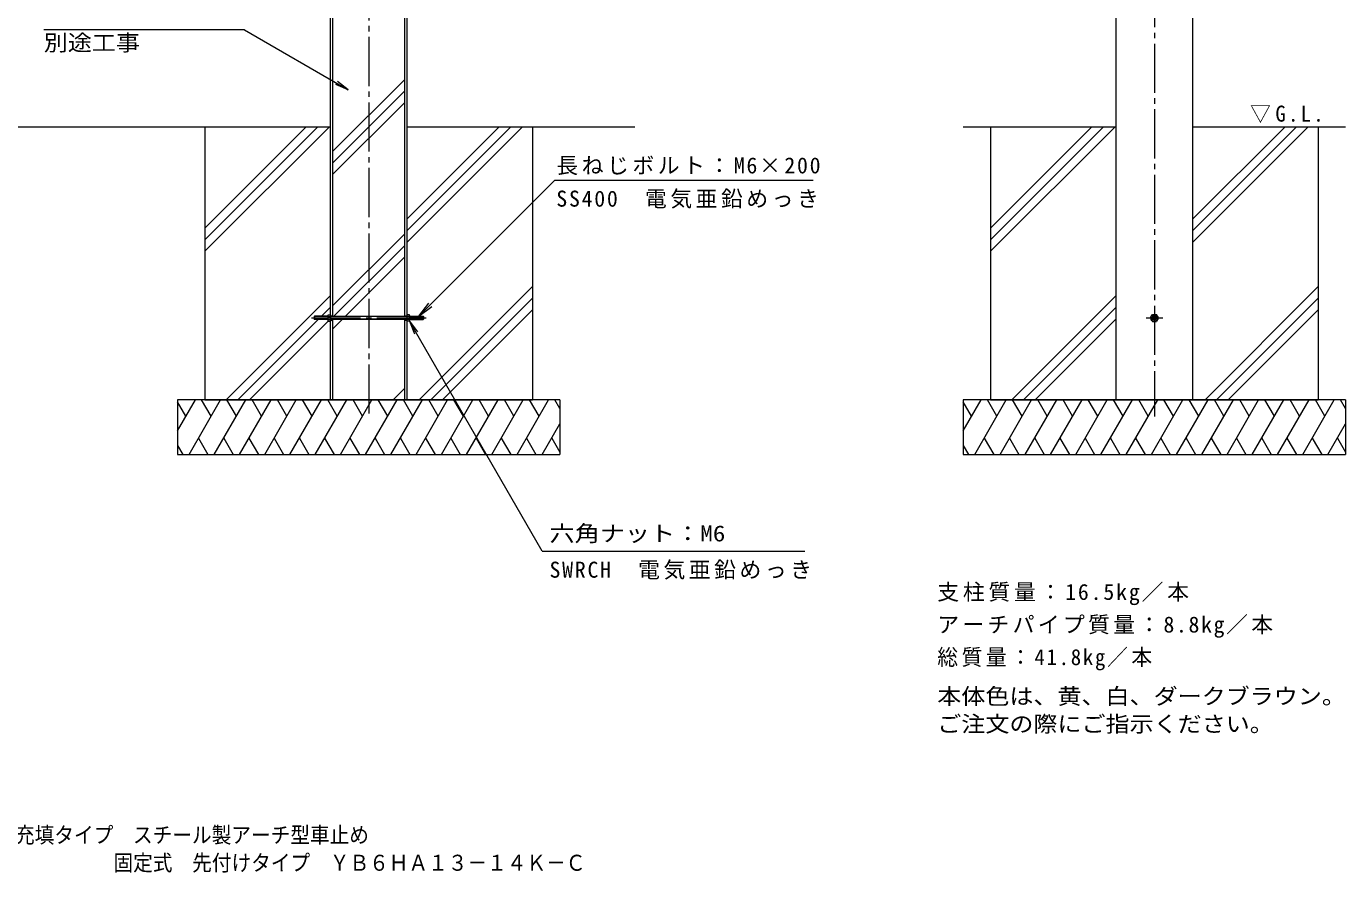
# Model space of a CAD drawing. Units: millimetres at full size, sheet at 1:10; details may follow other scales. Extents: x -1770 to 1863, y -1354 to 1232.
# Drawn here: x -552 to 1863, y -1354 to 195 of the extents above; entities that cross this region are included whole.
import ezdxf
from ezdxf.enums import TextEntityAlignment as Align

# ---------------------------------------------------------------- set-up
doc = ezdxf.new("R2010")
doc.units = ezdxf.units.MM
doc.header["$LTSCALE"] = 10
doc.linetypes.add('CHAIN2', pattern=[12, 9, -1, 1, -1])
for name, color, linetype, lineweight in [('C-0_通り芯', 7, 'CHAIN2', 9), ('C-2_仕上', 3, 'Continuous', 9), ('C-5_建具', 7, 'Continuous', 9), ('C-6_間仕切', 6, 'Continuous', 5), ('C-7_木断面', 5, 'Continuous', 5), ('C-E_見え係り', 7, 'Continuous', 9), ('C-F_断熱材', 7, 'Continuous', 9)]:
    doc.layers.add(name, color=color, linetype=linetype, lineweight=lineweight)
doc.layers.add('F-5_F-5ﾚｲﾔ', color=2, linetype='Continuous')
doc.layers.add('F-F_F-Fﾚｲﾔ', color=2, linetype='Continuous')
doc.styles.add('ＭＳ ゴシック', font='')
doc.styles.get('ＭＳ ゴシック').set_extended_font_data('MS Gothic')

msp = doc.modelspace()

# ---------------------------------------------------------------- linework, layer by layer
at = {"layer": 'C-0_通り芯'}
for p, q in [((1513.41, 883.81), (1513.41, -519.18)), ((74.89, 656.24), (74.89, -519.18)), ((-29.95, -338.51), (180.05, -338.51)), ((1498.21, -338.51), (1528.61, -338.51))]:
    msp.add_line(p, q, dxfattribs=at)
at = {"layer": 'C-2_仕上'}
for p, q in [((4.99, -488.51), (4.99, 587.49)), ((9.49, -335.51), (9.49, 587.49)), ((140.29, 587.49), (140.29, -335.51)), ((144.79, 587.49), (144.79, -488.51)), ((1443.51, -488.51), (1443.51, 587.49)), ((1583.31, 587.49), (1583.31, -488.51)), ((4.99, -334.51), (9.49, -334.51)), ((140.29, -334.51), (144.79, -334.51)), ((4.99, -342.51), (9.49, -342.51)), ((9.49, -488.51), (9.49, -341.51)), ((140.29, -341.51), (140.29, -488.51)), ((140.29, -342.51), (144.79, -342.51)), ((4.99, -488.51), (144.79, -488.51)), ((1443.51, -488.51), (1583.31, -488.51))]:
    msp.add_line(p, q, dxfattribs=at)
at = {"layer": 'C-5_建具'}
msp.add_line((37.59, 79.53), (17.76, 94.75), dxfattribs=at)
msp.add_lwpolyline([(-152.73, 189.41), (37.59, 79.53), (14.5, 89.1)], dxfattribs=at)
at = {"layer": 'C-6_間仕切'}
for p, q in [((-24.95, -336.05), (-24.95, -340.97)), ((-0.01, -336.05), (-24.95, -336.05)), ((-0.01, -335.51), (-24.41, -335.51)), ((4.99, -335.51), (144.79, -335.51)), ((144.79, -336.05), (4.99, -336.05)), ((149.79, -335.51), (174.51, -335.51)), ((149.79, -336.05), (175.05, -336.05)), ((175.05, -336.05), (174.51, -335.51)), ((174.51, -335.51), (174.51, -341.51)), ((175.05, -336.05), (175.05, -340.97)), ((-24.95, -340.97), (-24.41, -341.51)), ((-0.01, -340.97), (-24.95, -340.97)), ((-0.01, -341.51), (-24.41, -341.51)), ((144.79, -340.97), (4.99, -340.97)), ((144.79, -341.51), (4.99, -341.51)), ((149.79, -340.97), (175.05, -340.97)), ((149.79, -341.51), (174.51, -341.51)), ((175.05, -340.97), (174.51, -341.51))]:
    msp.add_line(p, q, dxfattribs=at)
msp.add_lwpolyline([(-24.95, -336.05), (-24.41, -335.51), (-24.41, -341.51)], dxfattribs=at)
for radius in [4, 3.32]:
    msp.add_circle((1513.41, -338.51), radius, dxfattribs=at)
at = {"layer": 'C-7_木断面'}
for p, q in [((-0.01, -334.2), (-0.01, -342.82)), ((0.48, -332.76), (4.99, -332.76)), ((0.48, -335.65), (4.99, -335.65)), ((4.99, -332.76), (4.99, -344.26)), ((144.79, -332.76), (144.79, -344.26)), ((149.3, -332.76), (144.79, -332.76)), ((149.3, -335.65), (144.79, -335.65)), ((149.79, -334.2), (149.79, -342.82)), ((1505.91, -338.51), (1509.66, -332.01)), ((1509.66, -332.01), (1517.16, -332.01)), ((1520.91, -338.51), (1517.16, -332.01)), ((0.48, -341.37), (4.99, -341.37)), ((0.48, -344.26), (4.99, -344.26)), ((149.3, -341.37), (144.79, -341.37)), ((149.3, -344.26), (144.79, -344.26)), ((1520.91, -338.51), (1517.16, -345.01))]:
    msp.add_line(p, q, dxfattribs=at)
msp.add_lwpolyline([(1505.91, -338.51), (1509.66, -345.01), (1517.16, -345.01)], dxfattribs=at)
msp.add_circle((1513.41, -338.51), 6.5, dxfattribs=at)
for centre, radius, start, end in [((2.35, -334.2), 2.37, 142.44278, 217.55722), ((8.58, -338.51), 8.6, 160.548, 199.452), ((147.42, -334.2), 2.37, 322.44278, 37.55722), ((141.19, -338.51), 8.6, 340.548, 19.452), ((2.35, -342.82), 2.37, 142.44278, 217.55722), ((147.42, -342.82), 2.37, 322.44278, 37.55722)]:
    msp.add_arc(centre, radius, start, end, dxfattribs=at)
at = {"layer": 'C-E_見え係り', "color": 6, "lineweight": 5}
for p, q in [((9.49, -32.95), (140.29, 97.85)), ((9.49, -54.16), (140.29, 76.64)), ((9.49, -75.37), (140.29, 55.43)), ((-1094.71, 11.49), (4.99, 11.49)), ((144.79, 11.49), (562, 11.49)), ((1163.41, 11.49), (1443.51, 11.49)), ((1583.31, 11.49), (1863.41, 11.49)), ((9.49, -315.79), (140.29, -184.99)), ((10.98, -335.51), (140.29, -206.2)), ((32.19, -335.51), (140.29, -227.41)), ((9.49, -358.21), (26.19, -341.51)), ((119.61, -488.51), (140.29, -467.83))]:
    msp.add_line(p, q, dxfattribs=at)
at = {"layer": 'C-E_見え係り', "color": 5, "lineweight": 5}
for p, q in [((-225.11, 11.49), (-225.11, -488.51)), ((-225.11, -216.47), (2.84, 11.49)), ((-225.11, -195.26), (-18.37, 11.49)), ((-225.11, -174.04), (-39.58, 11.49)), ((144.79, -157.7), (313.97, 11.49)), ((144.79, -200.12), (356.4, 11.49)), ((144.79, -178.91), (335.18, 11.49)), ((374.89, 11.49), (374.89, -488.51)), ((1213.41, 11.49), (1213.41, -488.51)), ((1213.41, -174.04), (1398.94, 11.49)), ((1213.41, -216.47), (1441.37, 11.49)), ((1213.41, -195.26), (1420.15, 11.49)), ((1583.31, -200.12), (1794.92, 11.49)), ((1583.31, -157.7), (1752.49, 11.49)), ((1583.31, -178.91), (1773.71, 11.49)), ((1813.41, 11.49), (1813.41, -488.51)), ((167.52, -488.51), (374.89, -281.15)), ((1606.05, -488.51), (1813.41, -281.15)), ((-186.03, -488.51), (4.99, -297.5)), ((188.74, -488.51), (374.89, -302.36)), ((1252.49, -488.51), (1443.51, -297.5)), ((1627.26, -488.51), (1813.41, -302.36)), ((-11.82, -335.51), (4.99, -318.71)), ((209.95, -488.51), (374.89, -323.58)), ((1273.71, -488.51), (1443.51, -318.71)), ((1648.47, -488.51), (1813.41, -323.58)), ((-164.82, -488.51), (-17.82, -341.51)), ((-143.6, -488.51), (0.65, -344.26)), ((1294.92, -488.51), (1443.51, -339.92)), ((-225.11, -488.51), (374.89, -488.51)), ((1213.41, -488.51), (1813.41, -488.51))]:
    msp.add_line(p, q, dxfattribs=at)
at = {"layer": 'C-E_見え係り'}
for p, q in [((-275.11, -488.51), (-275.11, -588.51)), ((424.89, -488.51), (-275.11, -488.51)), ((-275.11, -545.05), (-242.47, -488.51)), ((-259.79, -518.51), (-275.11, -491.98)), ((-254.02, -588.51), (-196.29, -488.51)), ((-213.61, -518.51), (-230.93, -488.51)), ((-207.83, -588.51), (-150.1, -488.51)), ((-167.42, -518.51), (-184.74, -488.51)), ((-161.64, -588.51), (-103.91, -488.51)), ((-121.23, -518.51), (-138.55, -488.51)), ((-115.46, -588.51), (-57.72, -488.51)), ((-75.04, -518.51), (-92.36, -488.51)), ((-69.27, -588.51), (-11.53, -488.51)), ((-28.85, -518.51), (-46.17, -488.51)), ((-23.08, -588.51), (34.65, -488.51)), ((17.33, -518.51), (0.01, -488.51)), ((23.11, -588.51), (80.84, -488.51)), ((63.52, -518.51), (46.2, -488.51)), ((69.3, -588.51), (127.03, -488.51)), ((109.71, -518.51), (92.39, -488.51)), ((115.48, -588.51), (173.22, -488.51)), ((155.9, -518.51), (138.58, -488.51)), ((161.67, -588.51), (219.41, -488.51)), ((202.09, -518.51), (184.77, -488.51)), ((207.86, -588.51), (265.59, -488.51)), ((248.27, -518.51), (230.95, -488.51)), ((254.05, -588.51), (311.78, -488.51)), ((294.46, -518.51), (277.14, -488.51)), ((300.24, -588.51), (357.97, -488.51)), ((340.65, -518.51), (323.33, -488.51)), ((346.42, -588.51), (404.16, -488.51)), ((386.84, -518.51), (369.52, -488.51)), ((424.89, -504.41), (415.7, -488.51)), ((424.89, -488.51), (424.89, -588.51)), ((1163.41, -488.51), (1163.41, -588.51)), ((1863.41, -488.51), (1163.41, -488.51)), ((1163.41, -545.05), (1196.05, -488.51)), ((1178.73, -518.51), (1163.41, -491.98)), ((1184.5, -588.51), (1242.24, -488.51)), ((1224.92, -518.51), (1207.6, -488.51)), ((1230.69, -588.51), (1288.43, -488.51)), ((1271.11, -518.51), (1253.79, -488.51)), ((1276.88, -588.51), (1334.61, -488.51)), ((1317.29, -518.51), (1299.97, -488.51)), ((1323.07, -588.51), (1380.8, -488.51)), ((1363.48, -518.51), (1346.16, -488.51)), ((1369.25, -588.51), (1426.99, -488.51)), ((1409.67, -518.51), (1392.35, -488.51)), ((1415.44, -588.51), (1473.18, -488.51)), ((1455.86, -518.51), (1438.54, -488.51)), ((1461.63, -588.51), (1519.37, -488.51)), ((1502.05, -518.51), (1484.72, -488.51)), ((1507.82, -588.51), (1565.55, -488.51)), ((1548.23, -518.51), (1530.91, -488.51)), ((1554.01, -588.51), (1611.74, -488.51)), ((1594.42, -518.51), (1577.1, -488.51)), ((1600.2, -588.51), (1657.93, -488.51)), ((1640.61, -518.51), (1623.29, -488.51)), ((1646.38, -588.51), (1704.12, -488.51)), ((1686.8, -518.51), (1669.48, -488.51)), ((1692.57, -588.51), (1750.31, -488.51)), ((1732.99, -518.51), (1715.66, -488.51)), ((1738.76, -588.51), (1796.49, -488.51)), ((1779.17, -518.51), (1761.85, -488.51)), ((1784.95, -588.51), (1842.68, -488.51)), ((1825.36, -518.51), (1808.04, -488.51)), ((1863.41, -504.41), (1854.23, -488.51)), ((1863.41, -488.51), (1863.41, -588.51)), ((392.61, -588.51), (424.89, -532.61)), ((1831.13, -588.51), (1863.41, -532.61)), ((-275.11, -571.98), (-265.57, -588.51)), ((-236.7, -558.51), (-219.38, -588.51)), ((-190.51, -558.51), (-173.19, -588.51)), ((-144.32, -558.51), (-127, -588.51)), ((-98.14, -558.51), (-80.82, -588.51)), ((-51.95, -558.51), (-34.63, -588.51)), ((-5.76, -558.51), (11.56, -588.51)), ((40.43, -558.51), (57.75, -588.51)), ((86.62, -558.51), (103.94, -588.51)), ((132.8, -558.51), (150.12, -588.51)), ((178.99, -558.51), (196.31, -588.51)), ((225.18, -558.51), (242.5, -588.51)), ((271.37, -558.51), (288.69, -588.51)), ((317.56, -558.51), (334.88, -588.51)), ((363.74, -558.51), (381.06, -588.51)), ((409.93, -558.51), (424.89, -584.41)), ((1163.41, -571.98), (1172.96, -588.51)), ((1201.82, -558.51), (1219.14, -588.51)), ((1248.01, -558.51), (1265.33, -588.51)), ((1294.2, -558.51), (1311.52, -588.51)), ((1340.39, -558.51), (1357.71, -588.51)), ((1386.58, -558.51), (1403.9, -588.51)), ((1432.76, -558.51), (1450.08, -588.51)), ((1478.95, -558.51), (1496.27, -588.51)), ((1525.14, -558.51), (1542.46, -588.51)), ((1571.33, -558.51), (1588.65, -588.51)), ((1617.52, -558.51), (1634.84, -588.51)), ((1663.7, -558.51), (1681.02, -588.51)), ((1709.89, -558.51), (1727.21, -588.51)), ((1756.08, -558.51), (1773.4, -588.51)), ((1802.27, -558.51), (1819.59, -588.51)), ((1848.45, -558.51), (1863.41, -584.41)), ((-275.11, -588.51), (424.89, -588.51)), ((1163.41, -588.51), (1863.41, -588.51))]:
    msp.add_line(p, q, dxfattribs=at)
at = {"layer": 'C-F_断熱材'}
for p, q in [((-152.73, 189.41), (-519.94, 189.41)), ((166.43, -335.51), (415.76, -86.18)), ((415.76, -86.18), (888.44, -86.18)), ((166.43, -335.51), (184.7, -311.71)), ((166.43, -335.51), (190.24, -317.25)), ((149.3, -344.26), (158.86, -367.36)), ((392.59, -765.66), (873.41, -765.66))]:
    msp.add_line(p, q, dxfattribs=at)
msp.add_lwpolyline([(392.59, -765.66), (149.3, -344.26), (164.51, -364.09)], dxfattribs=at)

# ---------------------------------------------------------------- texts
at = {"layer": 'C-5_建具', "color": 2, "style": 'ＭＳ ゴシック'}
for s, width, p in [('別途工事', 1.1, (-519.94, 142.04)), ('六角ナット：M6', 1.15, (405.91, -756.54))]:
    msp.add_text(s, height=29.33, dxfattribs=dict(at, width=width)).set_placement(p, align=Align.BOTTOM_LEFT)
at = {"layer": 'C-5_建具', "color": 2, "char_height": 29.33, "attachment_point": 7, "style": 'ＭＳ ゴシック'}
for s, insert in [('\\T1.22;\\W0.95;▽G.L.', (1688.47, 18.43)), ('\\T1.16;長ねじボルト：M6×200', (418.44, -77.06)), ('\\T1.16;SS400\u3000電気亜鉛めっき', (418.44, -138.21)), ('\\T1.16;SWRCH\u3000電気亜鉛めっき', (405.91, -817.69))]:
    msp.add_mtext(s, dxfattribs=dict(at, insert=insert))
at = {"layer": 'F-5_F-5ﾚｲﾔ', "style": 'ＭＳ ゴシック', "width": 0.9}
for s, p in [('コンクリート充填タイプ\u3000スチール製アーチ型車止め', (-788.74, -1308.71)), ('固定式\u3000先付けタイプ\u3000ＹＢ６ＨＡ１３－１４Ｋ－Ｃ', (-392.37, -1359.66))]:
    msp.add_text(s, height=29.33, dxfattribs=at).set_placement(p, align=Align.BOTTOM_LEFT)
at = {"layer": 'F-F_F-Fﾚｲﾔ', "style": 'ＭＳ ゴシック', "width": 1.1}
for s, p in [('本体色は、黄、白、ダークブラウン。', (1115.82, -1054.66)), ('ご注文の際にご指示ください。', (1115.82, -1105.48))]:
    msp.add_text(s, height=29.33, dxfattribs=at).set_placement(p, align=Align.BOTTOM_LEFT)
at = {"layer": 'F-F_F-Fﾚｲﾔ', "char_height": 29.33, "attachment_point": 7, "style": 'ＭＳ ゴシック'}
for s, insert in [('\\T1.17;支柱質量：16.5kg／本', (1115.82, -864.5)), ('\\T1.15;アーチパイプ質量：8.8kg／本', (1115.82, -924.2)), ('\\T1.17;\\W0.95;総質量：41.8kg／本', (1115.82, -983.91))]:
    msp.add_mtext(s, dxfattribs=dict(at, insert=insert))

doc.saveas('drawing.dxf')
